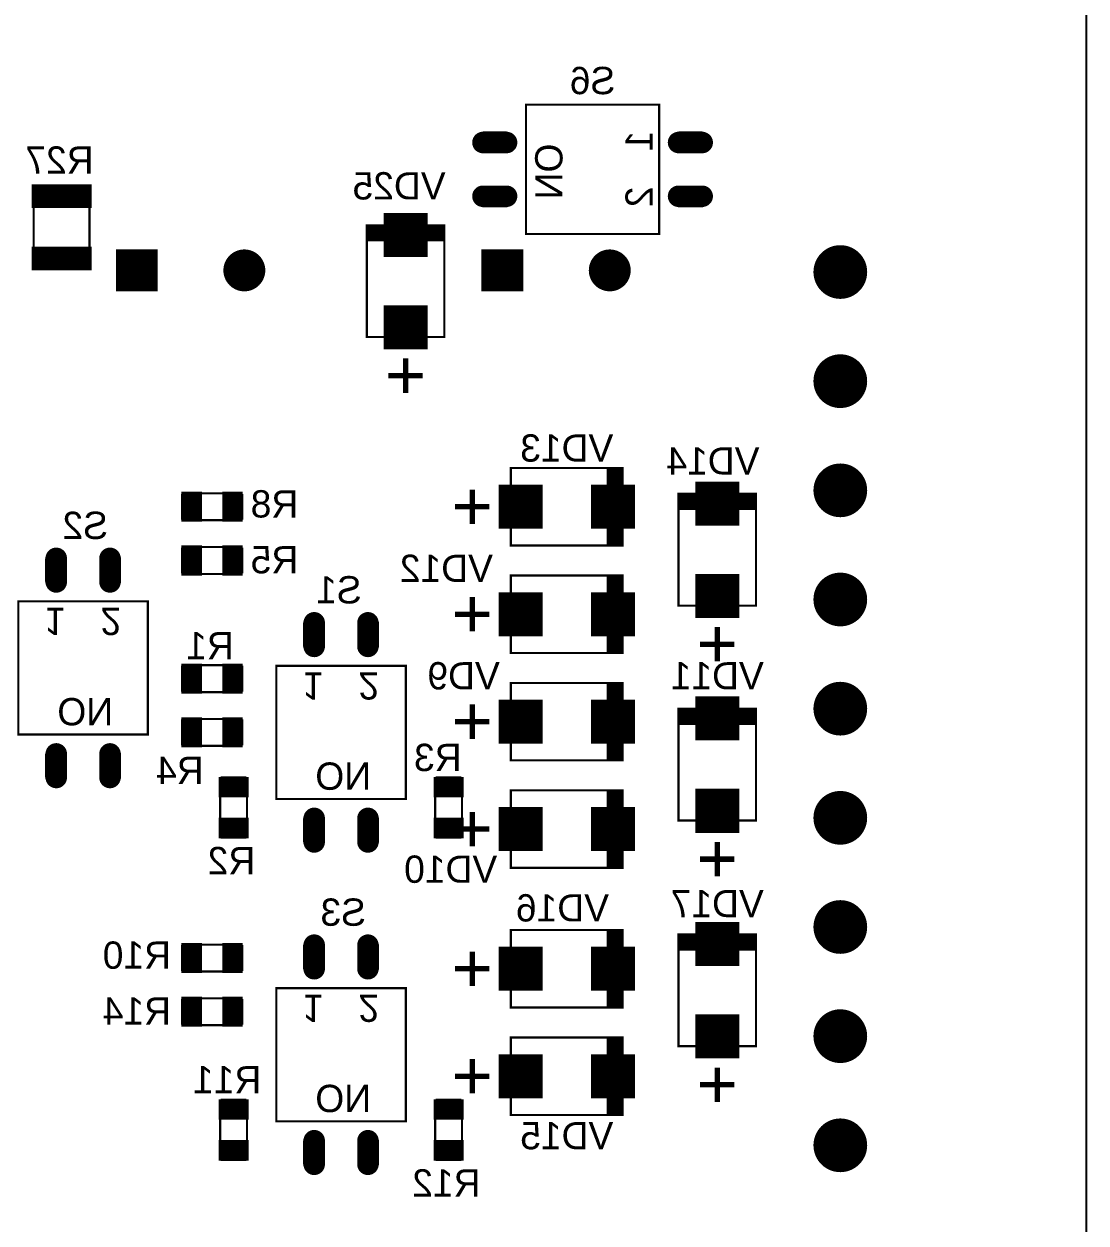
# Model space of a CAD drawing. Extents: x -6 to 97, y -11 to 222.
# Drawn here: x 47.7 to 97.2, y 46.2 to 102 of the extents above; entities that cross this region are included whole.
import ezdxf
from ezdxf.enums import TextEntityAlignment as Align

# ---------------------------------------------------------------- set-up
doc = ezdxf.new("R2010")
doc.units = 0
for name, color, linetype in [('BOARD', 173, 'CONTINUOUS'), ('BOT', 52, 'CONTINUOUS'), ('BOT_ASY', 232, 'CONTINUOUS')]:
    doc.layers.add(name, color=color, linetype=linetype)

msp = doc.modelspace()

# ---------------------------------------------------------------- linework, layer by layer
at = {"layer": 'BOARD'}
msp.add_lwpolyline([(-5.715, -10.541), (-5.715, 222.377), (97.155, 222.377), (97.155, -10.541)], close=True, dxfattribs=at)
at = {"layer": 'BOT', "const_width": 0.2}
for points in [[(69.175, 96.07, -1), (69.175, 96.87), (70.125, 96.87, -1), (70.125, 96.07)], [(78.275, 96.07, -1), (78.275, 96.87), (79.225, 96.87, -1), (79.225, 96.07)], [(69.175, 93.53, -1), (69.175, 94.33), (70.125, 94.33, -1), (70.125, 93.53)], [(78.275, 93.53, -1), (78.275, 94.33), (79.225, 94.33, -1), (79.225, 93.53)], [(85.725, 89.274, 1), (85.725, 91.574, 1)], [(58, 89.625, 1), (58, 91.375, 1)], [(75, 89.625, 1), (75, 91.375, 1)], [(85.725, 84.194, 1), (85.725, 86.494, 1)], [(85.725, 79.114, 1), (85.725, 81.414, 1)], [(49.63, 76.075, -1), (48.83, 76.075), (48.83, 77.025, -1), (49.63, 77.025)], [(52.17, 76.075, -1), (51.37, 76.075), (51.37, 77.025, -1), (52.17, 77.025)], [(85.725, 74.034, 1), (85.725, 76.334, 1)], [(61.63, 73.075, -1), (60.83, 73.075), (60.83, 74.025, -1), (61.63, 74.025)], [(64.17, 73.075, -1), (63.37, 73.075), (63.37, 74.025, -1), (64.17, 74.025)], [(85.725, 68.954, 1), (85.725, 71.254, 1)], [(49.63, 66.975, -1), (48.83, 66.975), (48.83, 67.925, -1), (49.63, 67.925)], [(52.17, 66.975, -1), (51.37, 66.975), (51.37, 67.925, -1), (52.17, 67.925)], [(85.725, 63.874, 1), (85.725, 66.174, 1)], [(61.63, 63.975, -1), (60.83, 63.975), (60.83, 64.925, -1), (61.63, 64.925)], [(64.17, 63.975, -1), (63.37, 63.975), (63.37, 64.925, -1), (64.17, 64.925)], [(85.725, 58.794, 1), (85.725, 61.094, 1)], [(61.63, 58.075, -1), (60.83, 58.075), (60.83, 59.025, -1), (61.63, 59.025)], [(64.17, 58.075, -1), (63.37, 58.075), (63.37, 59.025, -1), (64.17, 59.025)], [(85.725, 53.714, 1), (85.725, 56.014, 1)], [(85.725, 48.634, 1), (85.725, 50.934, 1)], [(61.63, 48.975, -1), (60.83, 48.975), (60.83, 49.925, -1), (61.63, 49.925)], [(64.17, 48.975, -1), (63.37, 48.975), (63.37, 49.925, -1), (64.17, 49.925)]]:
    msp.add_lwpolyline(points, format="xyb", close=True, dxfattribs=at)
for points in [[(68.797, 96.6), (70.503, 96.6)], [(68.949, 96.8), (70.351, 96.8)], [(77.897, 96.6), (79.603, 96.6)], [(78.049, 96.8), (79.451, 96.8)], [(68.782, 96.4), (70.518, 96.4)], [(68.88, 96.2), (70.42, 96.2)], [(77.882, 96.4), (79.618, 96.4)], [(77.98, 96.2), (79.52, 96.2)], [(48.2, 94.4), (50.8, 94.4)], [(48.2, 94.2), (50.8, 94.2)], [(48.2, 94), (50.8, 94)], [(48.2, 93.8), (50.8, 93.8)], [(68.782, 94), (70.518, 94)], [(68.797, 93.8), (70.503, 93.8)], [(68.88, 94.2), (70.42, 94.2)], [(77.882, 94), (79.618, 94)], [(77.897, 93.8), (79.603, 93.8)], [(77.98, 94.2), (79.52, 94.2)], [(48.2, 93.6), (50.8, 93.6)], [(68.949, 93.6), (70.351, 93.6)], [(78.049, 93.6), (79.451, 93.6)], [(64.575, 93), (66.425, 93)], [(64.575, 92.8), (66.425, 92.8)], [(64.575, 92.6), (66.425, 92.6)], [(64.575, 92.4), (66.425, 92.4)], [(64.575, 92.2), (66.425, 92.2)], [(64.575, 92), (66.425, 92)], [(64.575, 91.8), (66.425, 91.8)], [(64.575, 91.6), (66.425, 91.6)], [(48.2, 91.4), (50.8, 91.4)], [(48.2, 91.2), (50.8, 91.2)], [(48.2, 91), (50.8, 91)], [(52.125, 91.2), (53.875, 91.2)], [(52.125, 91), (53.875, 91)], [(57.282, 91), (58.718, 91)], [(57.475, 91.2), (58.525, 91.2)], [(64.575, 91.4), (66.425, 91.4)], [(69.125, 91.2), (70.875, 91.2)], [(69.125, 91), (70.875, 91)], [(74.282, 91), (75.718, 91)], [(74.475, 91.2), (75.525, 91.2)], [(84.73, 91), (86.72, 91)], [(84.877, 91.2), (86.573, 91.2)], [(85.117, 91.4), (86.333, 91.4)], [(48.2, 90.8), (50.8, 90.8)], [(48.2, 90.6), (50.8, 90.6)], [(52.125, 90.8), (53.875, 90.8)], [(52.125, 90.6), (53.875, 90.6)], [(52.125, 90.4), (53.875, 90.4)], [(57.131, 90.6), (58.869, 90.6)], [(57.131, 90.4), (58.869, 90.4)], [(57.179, 90.8), (58.821, 90.8)], [(69.125, 90.8), (70.875, 90.8)], [(69.125, 90.6), (70.875, 90.6)], [(69.125, 90.4), (70.875, 90.4)], [(74.131, 90.6), (75.869, 90.6)], [(74.131, 90.4), (75.869, 90.4)], [(74.179, 90.8), (75.821, 90.8)], [(84.576, 90.4), (86.874, 90.4)], [(84.589, 90.6), (86.861, 90.6)], [(84.639, 90.8), (86.811, 90.8)], [(52.125, 90.2), (53.875, 90.2)], [(52.125, 90), (53.875, 90)], [(52.125, 89.8), (53.875, 89.8)], [(57.179, 90.2), (58.821, 90.2)], [(57.282, 90), (58.718, 90)], [(57.475, 89.8), (58.525, 89.8)], [(69.125, 90.2), (70.875, 90.2)], [(69.125, 90), (70.875, 90)], [(69.125, 89.8), (70.875, 89.8)], [(74.179, 90.2), (75.821, 90.2)], [(74.282, 90), (75.718, 90)], [(74.475, 89.8), (75.525, 89.8)], [(84.598, 90.2), (86.852, 90.2)], [(84.657, 90), (86.793, 90)], [(84.76, 89.8), (86.69, 89.8)], [(84.923, 89.6), (86.527, 89.6)], [(85.202, 89.4), (86.248, 89.4)], [(64.575, 88.6), (66.425, 88.6)], [(64.575, 88.4), (66.425, 88.4)], [(64.575, 88.2), (66.425, 88.2)], [(64.575, 88), (66.425, 88)], [(64.575, 87.8), (66.425, 87.8)], [(64.575, 87.6), (66.425, 87.6)], [(64.575, 87.4), (66.425, 87.4)], [(64.575, 87.2), (66.425, 87.2)], [(64.575, 87), (66.425, 87)], [(85.27, 86.4), (86.18, 86.4)], [(84.781, 86), (86.669, 86)], [(84.958, 86.2), (86.492, 86.2)], [(84.577, 85.4), (86.873, 85.4)], [(84.604, 85.6), (86.846, 85.6)], [(84.67, 85.8), (86.78, 85.8)], [(84.585, 85.2), (86.865, 85.2)], [(84.628, 85), (86.822, 85)], [(84.712, 84.8), (86.738, 84.8)], [(84.849, 84.6), (86.601, 84.6)], [(85.069, 84.4), (86.381, 84.4)], [(85.608, 84.2), (85.842, 84.2)], [(85.547, 81.4), (85.903, 81.4)], [(84.842, 81), (86.608, 81)], [(85.057, 81.2), (86.393, 81.2)], [(69.925, 80.4), (71.775, 80.4)], [(74.225, 80.4), (76.075, 80.4)], [(79.075, 80.4), (80.925, 80.4)], [(84.584, 80.4), (86.866, 80.4)], [(84.626, 80.6), (86.824, 80.6)], [(84.708, 80.8), (86.742, 80.8)], [(55.175, 80), (55.925, 80)], [(55.175, 79.8), (55.925, 79.8)], [(57.075, 80), (57.825, 80)], [(57.075, 79.8), (57.825, 79.8)], [(69.925, 80.2), (71.775, 80.2)], [(69.925, 80), (71.775, 80)], [(69.925, 79.8), (71.775, 79.8)], [(74.225, 80.2), (76.075, 80.2)], [(74.225, 80), (76.075, 80)], [(74.225, 79.8), (76.075, 79.8)], [(79.075, 80.2), (80.925, 80.2)], [(79.075, 80), (80.925, 80)], [(79.075, 79.8), (80.925, 79.8)], [(84.577, 80.2), (86.873, 80.2)], [(84.606, 80), (86.844, 80)], [(84.673, 79.8), (86.777, 79.8)], [(55.175, 79.6), (55.925, 79.6)], [(55.175, 79.4), (55.925, 79.4)], [(55.175, 79.2), (55.925, 79.2)], [(57.075, 79.6), (57.825, 79.6)], [(57.075, 79.4), (57.825, 79.4)], [(57.075, 79.2), (57.825, 79.2)], [(69.925, 79.6), (71.775, 79.6)], [(69.925, 79.4), (71.775, 79.4)], [(69.925, 79.2), (71.775, 79.2)], [(74.225, 79.6), (76.075, 79.6)], [(74.225, 79.4), (76.075, 79.4)], [(74.225, 79.2), (76.075, 79.2)], [(79.075, 79.6), (80.925, 79.6)], [(79.075, 79.4), (80.925, 79.4)], [(79.075, 79.2), (80.925, 79.2)], [(84.787, 79.6), (86.663, 79.6)], [(84.967, 79.4), (86.483, 79.4)], [(85.289, 79.2), (86.161, 79.2)], [(55.175, 79), (55.925, 79)], [(57.075, 79), (57.825, 79)], [(69.925, 79), (71.775, 79)], [(69.925, 78.8), (71.775, 78.8)], [(69.925, 78.6), (71.775, 78.6)], [(74.225, 79), (76.075, 79)], [(74.225, 78.8), (76.075, 78.8)], [(74.225, 78.6), (76.075, 78.6)], [(79.075, 79), (80.925, 79)], [(79.075, 78.8), (80.925, 78.8)], [(55.175, 77.6), (55.925, 77.6)], [(57.075, 77.6), (57.825, 77.6)], [(48.83, 77), (49.63, 77)], [(48.871, 77.2), (49.589, 77.2)], [(49.091, 77.4), (49.369, 77.4)], [(51.37, 77), (52.17, 77)], [(51.411, 77.2), (52.129, 77.2)], [(51.631, 77.4), (51.909, 77.4)], [(55.175, 77.4), (55.925, 77.4)], [(55.175, 77.2), (55.925, 77.2)], [(55.175, 77), (55.925, 77)], [(57.075, 77.4), (57.825, 77.4)], [(57.075, 77.2), (57.825, 77.2)], [(57.075, 77), (57.825, 77)], [(48.83, 76.8), (49.63, 76.8)], [(48.83, 76.6), (49.63, 76.6)], [(48.83, 76.4), (49.63, 76.4)], [(51.37, 76.8), (52.17, 76.8)], [(51.37, 76.6), (52.17, 76.6)], [(51.37, 76.4), (52.17, 76.4)], [(55.175, 76.8), (55.925, 76.8)], [(55.175, 76.6), (55.925, 76.6)], [(55.175, 76.4), (55.925, 76.4)], [(57.075, 76.8), (57.825, 76.8)], [(57.075, 76.6), (57.825, 76.6)], [(57.075, 76.4), (57.825, 76.4)], [(48.83, 76.2), (49.63, 76.2)], [(48.838, 76), (49.622, 76)], [(48.94, 75.8), (49.52, 75.8)], [(51.37, 76.2), (52.17, 76.2)], [(51.378, 76), (52.162, 76)], [(51.48, 75.8), (52.06, 75.8)], [(79.075, 76.2), (80.925, 76.2)], [(79.075, 76), (80.925, 76)], [(79.075, 75.8), (80.925, 75.8)], [(84.754, 75.8), (86.696, 75.8)], [(84.915, 76), (86.535, 76)], [(85.187, 76.2), (86.263, 76.2)], [(69.925, 75.4), (71.775, 75.4)], [(74.225, 75.4), (76.075, 75.4)], [(79.075, 75.6), (80.925, 75.6)], [(79.075, 75.4), (80.925, 75.4)], [(84.596, 75.4), (86.854, 75.4)], [(84.653, 75.6), (86.797, 75.6)], [(69.925, 75.2), (71.775, 75.2)], [(69.925, 75), (71.775, 75)], [(69.925, 74.8), (71.775, 74.8)], [(74.225, 75.2), (76.075, 75.2)], [(74.225, 75), (76.075, 75)], [(74.225, 74.8), (76.075, 74.8)], [(79.075, 75.2), (80.925, 75.2)], [(79.075, 75), (80.925, 75)], [(79.075, 74.8), (80.925, 74.8)], [(84.576, 75.2), (86.874, 75.2)], [(84.59, 75), (86.86, 75)], [(84.642, 74.8), (86.808, 74.8)], [(60.871, 74.2), (61.589, 74.2)], [(61.091, 74.4), (61.369, 74.4)], [(63.411, 74.2), (64.129, 74.2)], [(63.631, 74.4), (63.909, 74.4)], [(69.925, 74.6), (71.775, 74.6)], [(69.925, 74.4), (71.775, 74.4)], [(69.925, 74.2), (71.775, 74.2)], [(74.225, 74.6), (76.075, 74.6)], [(74.225, 74.4), (76.075, 74.4)], [(74.225, 74.2), (76.075, 74.2)], [(79.075, 74.6), (80.925, 74.6)], [(84.735, 74.6), (86.715, 74.6)], [(84.884, 74.4), (86.566, 74.4)], [(85.13, 74.2), (86.32, 74.2)], [(60.83, 74), (61.63, 74)], [(60.83, 73.8), (61.63, 73.8)], [(60.83, 73.6), (61.63, 73.6)], [(63.37, 74), (64.17, 74)], [(63.37, 73.8), (64.17, 73.8)], [(63.37, 73.6), (64.17, 73.6)], [(69.925, 74), (71.775, 74)], [(69.925, 73.8), (71.775, 73.8)], [(69.925, 73.6), (71.775, 73.6)], [(74.225, 74), (76.075, 74)], [(74.225, 73.8), (76.075, 73.8)], [(74.225, 73.6), (76.075, 73.6)], [(60.83, 73.4), (61.63, 73.4)], [(60.83, 73.2), (61.63, 73.2)], [(60.838, 73), (61.622, 73)], [(63.37, 73.4), (64.17, 73.4)], [(63.37, 73.2), (64.17, 73.2)], [(63.378, 73), (64.162, 73)], [(60.94, 72.8), (61.52, 72.8)], [(63.48, 72.8), (64.06, 72.8)], [(55.175, 72), (55.925, 72)], [(57.075, 72), (57.825, 72)], [(55.175, 71.8), (55.925, 71.8)], [(55.175, 71.6), (55.925, 71.6)], [(55.175, 71.4), (55.925, 71.4)], [(57.075, 71.8), (57.825, 71.8)], [(57.075, 71.6), (57.825, 71.6)], [(57.075, 71.4), (57.825, 71.4)], [(55.175, 71.2), (55.925, 71.2)], [(55.175, 71), (55.925, 71)], [(57.075, 71.2), (57.825, 71.2)], [(57.075, 71), (57.825, 71)], [(84.81, 70.8), (86.64, 70.8)], [(85.005, 71), (86.445, 71)], [(85.377, 71.2), (86.073, 71.2)], [(69.925, 70.4), (71.775, 70.4)], [(74.225, 70.4), (76.075, 70.4)], [(79.075, 70.4), (80.925, 70.4)], [(84.614, 70.4), (86.836, 70.4)], [(84.688, 70.6), (86.762, 70.6)], [(69.925, 70.2), (71.775, 70.2)], [(69.925, 70), (71.775, 70)], [(69.925, 69.8), (71.775, 69.8)], [(74.225, 70.2), (76.075, 70.2)], [(74.225, 70), (76.075, 70)], [(74.225, 69.8), (76.075, 69.8)], [(79.075, 70.2), (80.925, 70.2)], [(79.075, 70), (80.925, 70)], [(79.075, 69.8), (80.925, 69.8)], [(84.58, 70.2), (86.87, 70.2)], [(84.58, 70), (86.87, 70)], [(84.616, 69.8), (86.834, 69.8)], [(55.175, 69.6), (55.925, 69.6)], [(55.175, 69.4), (55.925, 69.4)], [(55.175, 69.2), (55.925, 69.2)], [(57.075, 69.6), (57.825, 69.6)], [(57.075, 69.4), (57.825, 69.4)], [(57.075, 69.2), (57.825, 69.2)], [(69.925, 69.6), (71.775, 69.6)], [(69.925, 69.4), (71.775, 69.4)], [(69.925, 69.2), (71.775, 69.2)], [(74.225, 69.6), (76.075, 69.6)], [(74.225, 69.4), (76.075, 69.4)], [(74.225, 69.2), (76.075, 69.2)], [(79.075, 69.6), (80.925, 69.6)], [(79.075, 69.4), (80.925, 69.4)], [(79.075, 69.2), (80.925, 69.2)], [(84.692, 69.6), (86.758, 69.6)], [(84.816, 69.4), (86.634, 69.4)], [(85.015, 69.2), (86.435, 69.2)], [(55.175, 69), (55.925, 69)], [(55.175, 68.8), (55.925, 68.8)], [(55.175, 68.6), (55.925, 68.6)], [(57.075, 69), (57.825, 69)], [(57.075, 68.8), (57.825, 68.8)], [(57.075, 68.6), (57.825, 68.6)], [(69.925, 69), (71.775, 69)], [(69.925, 68.8), (71.775, 68.8)], [(69.925, 68.6), (71.775, 68.6)], [(74.225, 69), (76.075, 69)], [(74.225, 68.8), (76.075, 68.8)], [(74.225, 68.6), (76.075, 68.6)], [(79.075, 69), (80.925, 69)], [(79.075, 68.8), (80.925, 68.8)], [(85.403, 69), (86.047, 69)], [(48.838, 68), (49.622, 68)], [(48.94, 68.2), (49.52, 68.2)], [(51.378, 68), (52.162, 68)], [(51.48, 68.2), (52.06, 68.2)], [(55.175, 68.4), (55.925, 68.4)], [(57.075, 68.4), (57.825, 68.4)], [(48.83, 67.8), (49.63, 67.8)], [(48.83, 67.6), (49.63, 67.6)], [(51.37, 67.8), (52.17, 67.8)], [(51.37, 67.6), (52.17, 67.6)], [(48.83, 67.4), (49.63, 67.4)], [(48.83, 67.2), (49.63, 67.2)], [(48.83, 67), (49.63, 67)], [(51.37, 67.4), (52.17, 67.4)], [(51.37, 67.2), (52.17, 67.2)], [(51.37, 67), (52.17, 67)], [(48.871, 66.8), (49.589, 66.8)], [(49.091, 66.6), (49.369, 66.6)], [(51.411, 66.8), (52.129, 66.8)], [(51.631, 66.6), (51.909, 66.6)], [(56.9, 66.8), (58.1, 66.8)], [(56.9, 66.6), (58.1, 66.6)], [(56.9, 66.4), (58.1, 66.4)], [(66.9, 66.8), (68.1, 66.8)], [(66.9, 66.6), (68.1, 66.6)], [(66.9, 66.4), (68.1, 66.4)], [(56.9, 66.2), (58.1, 66.2)], [(66.9, 66.2), (68.1, 66.2)], [(79.075, 66.2), (80.925, 66.2)], [(79.075, 66), (80.925, 66)], [(79.075, 65.8), (80.925, 65.8)], [(84.877, 65.8), (86.573, 65.8)], [(85.117, 66), (86.333, 66)], [(60.94, 65.2), (61.52, 65.2)], [(63.48, 65.2), (64.06, 65.2)], [(69.925, 65.4), (71.775, 65.4)], [(69.925, 65.2), (71.775, 65.2)], [(74.225, 65.4), (76.075, 65.4)], [(74.225, 65.2), (76.075, 65.2)], [(79.075, 65.6), (80.925, 65.6)], [(79.075, 65.4), (80.925, 65.4)], [(79.075, 65.2), (80.925, 65.2)], [(84.589, 65.2), (86.861, 65.2)], [(84.639, 65.4), (86.811, 65.4)], [(84.73, 65.6), (86.72, 65.6)], [(56.9, 64.8), (58.1, 64.8)], [(60.83, 64.8), (61.63, 64.8)], [(60.838, 65), (61.622, 65)], [(63.37, 64.8), (64.17, 64.8)], [(63.378, 65), (64.162, 65)], [(66.9, 64.8), (68.1, 64.8)], [(69.925, 65), (71.775, 65)], [(69.925, 64.8), (71.775, 64.8)], [(74.225, 65), (76.075, 65)], [(74.225, 64.8), (76.075, 64.8)], [(79.075, 65), (80.925, 65)], [(79.075, 64.8), (80.925, 64.8)], [(84.576, 65), (86.874, 65)], [(84.598, 64.8), (86.852, 64.8)], [(56.9, 64.6), (58.1, 64.6)], [(56.9, 64.4), (58.1, 64.4)], [(56.9, 64.2), (58.1, 64.2)], [(60.83, 64.6), (61.63, 64.6)], [(60.83, 64.4), (61.63, 64.4)], [(60.83, 64.2), (61.63, 64.2)], [(63.37, 64.6), (64.17, 64.6)], [(63.37, 64.4), (64.17, 64.4)], [(63.37, 64.2), (64.17, 64.2)], [(66.9, 64.6), (68.1, 64.6)], [(66.9, 64.4), (68.1, 64.4)], [(66.9, 64.2), (68.1, 64.2)], [(69.925, 64.6), (71.775, 64.6)], [(69.925, 64.4), (71.775, 64.4)], [(69.925, 64.2), (71.775, 64.2)], [(74.225, 64.6), (76.075, 64.6)], [(74.225, 64.4), (76.075, 64.4)], [(74.225, 64.2), (76.075, 64.2)], [(79.075, 64.6), (80.925, 64.6)], [(84.657, 64.6), (86.793, 64.6)], [(84.76, 64.4), (86.69, 64.4)], [(84.923, 64.2), (86.527, 64.2)], [(60.83, 64), (61.63, 64)], [(60.871, 63.8), (61.589, 63.8)], [(61.091, 63.6), (61.369, 63.6)], [(63.37, 64), (64.17, 64)], [(63.411, 63.8), (64.129, 63.8)], [(63.631, 63.6), (63.909, 63.6)], [(69.925, 64), (71.775, 64)], [(69.925, 63.8), (71.775, 63.8)], [(69.925, 63.6), (71.775, 63.6)], [(74.225, 64), (76.075, 64)], [(74.225, 63.8), (76.075, 63.8)], [(74.225, 63.6), (76.075, 63.6)], [(85.202, 64), (86.248, 64)], [(84.958, 60.8), (86.492, 60.8)], [(85.27, 61), (86.18, 61)], [(84.604, 60.2), (86.846, 60.2)], [(84.67, 60.4), (86.78, 60.4)], [(84.781, 60.6), (86.669, 60.6)], [(79.075, 60), (80.925, 60)], [(79.075, 59.8), (80.925, 59.8)], [(84.577, 60), (86.873, 60)], [(84.585, 59.8), (86.865, 59.8)], [(60.871, 59.2), (61.589, 59.2)], [(61.091, 59.4), (61.369, 59.4)], [(63.411, 59.2), (64.129, 59.2)], [(63.631, 59.4), (63.909, 59.4)], [(79.075, 59.6), (80.925, 59.6)], [(79.075, 59.4), (80.925, 59.4)], [(79.075, 59.2), (80.925, 59.2)], [(84.628, 59.6), (86.822, 59.6)], [(84.712, 59.4), (86.738, 59.4)], [(84.849, 59.2), (86.601, 59.2)], [(55.175, 59), (55.925, 59)], [(55.175, 58.8), (55.925, 58.8)], [(55.175, 58.6), (55.925, 58.6)], [(57.075, 59), (57.825, 59)], [(57.075, 58.8), (57.825, 58.8)], [(57.075, 58.6), (57.825, 58.6)], [(60.83, 59), (61.63, 59)], [(60.83, 58.8), (61.63, 58.8)], [(60.83, 58.6), (61.63, 58.6)], [(63.37, 59), (64.17, 59)], [(63.37, 58.8), (64.17, 58.8)], [(63.37, 58.6), (64.17, 58.6)], [(69.925, 58.8), (71.775, 58.8)], [(69.925, 58.6), (71.775, 58.6)], [(74.225, 58.8), (76.075, 58.8)], [(74.225, 58.6), (76.075, 58.6)], [(79.075, 59), (80.925, 59)], [(79.075, 58.8), (80.925, 58.8)], [(79.075, 58.6), (80.925, 58.6)], [(85.069, 59), (86.381, 59)], [(85.608, 58.8), (85.842, 58.8)], [(55.175, 58.4), (55.925, 58.4)], [(55.175, 58.2), (55.925, 58.2)], [(55.175, 58), (55.925, 58)], [(57.075, 58.4), (57.825, 58.4)], [(57.075, 58.2), (57.825, 58.2)], [(57.075, 58), (57.825, 58)], [(60.83, 58.4), (61.63, 58.4)], [(60.83, 58.2), (61.63, 58.2)], [(60.838, 58), (61.622, 58)], [(63.37, 58.4), (64.17, 58.4)], [(63.37, 58.2), (64.17, 58.2)], [(63.378, 58), (64.162, 58)], [(69.925, 58.4), (71.775, 58.4)], [(69.925, 58.2), (71.775, 58.2)], [(69.925, 58), (71.775, 58)], [(74.225, 58.4), (76.075, 58.4)], [(74.225, 58.2), (76.075, 58.2)], [(74.225, 58), (76.075, 58)], [(79.075, 58.4), (80.925, 58.4)], [(60.94, 57.8), (61.52, 57.8)], [(63.48, 57.8), (64.06, 57.8)], [(69.925, 57.8), (71.775, 57.8)], [(69.925, 57.6), (71.775, 57.6)], [(69.925, 57.4), (71.775, 57.4)], [(74.225, 57.8), (76.075, 57.8)], [(74.225, 57.6), (76.075, 57.6)], [(74.225, 57.4), (76.075, 57.4)], [(69.925, 57.2), (71.775, 57.2)], [(74.225, 57.2), (76.075, 57.2)], [(55.175, 56.6), (55.925, 56.6)], [(55.175, 56.4), (55.925, 56.4)], [(57.075, 56.6), (57.825, 56.6)], [(57.075, 56.4), (57.825, 56.4)], [(55.175, 56.2), (55.925, 56.2)], [(55.175, 56), (55.925, 56)], [(55.175, 55.8), (55.925, 55.8)], [(57.075, 56.2), (57.825, 56.2)], [(57.075, 56), (57.825, 56)], [(57.075, 55.8), (57.825, 55.8)], [(85.057, 55.8), (86.393, 55.8)], [(85.547, 56), (85.903, 56)], [(55.175, 55.6), (55.925, 55.6)], [(55.175, 55.4), (55.925, 55.4)], [(57.075, 55.6), (57.825, 55.6)], [(57.075, 55.4), (57.825, 55.4)], [(79.075, 55.6), (80.925, 55.6)], [(79.075, 55.4), (80.925, 55.4)], [(79.075, 55.2), (80.925, 55.2)], [(84.626, 55.2), (86.824, 55.2)], [(84.708, 55.4), (86.742, 55.4)], [(84.842, 55.6), (86.608, 55.6)], [(79.075, 55), (80.925, 55)], [(79.075, 54.8), (80.925, 54.8)], [(79.075, 54.6), (80.925, 54.6)], [(84.577, 54.8), (86.873, 54.8)], [(84.584, 55), (86.866, 55)], [(84.606, 54.6), (86.844, 54.6)], [(79.075, 54.4), (80.925, 54.4)], [(79.075, 54.2), (80.925, 54.2)], [(84.673, 54.4), (86.777, 54.4)], [(84.787, 54.2), (86.663, 54.2)], [(69.925, 53.8), (71.775, 53.8)], [(69.925, 53.6), (71.775, 53.6)], [(74.225, 53.8), (76.075, 53.8)], [(74.225, 53.6), (76.075, 53.6)], [(79.075, 54), (80.925, 54)], [(84.967, 54), (86.483, 54)], [(85.289, 53.8), (86.161, 53.8)], [(69.925, 53.4), (71.775, 53.4)], [(69.925, 53.2), (71.775, 53.2)], [(69.925, 53), (71.775, 53)], [(74.225, 53.4), (76.075, 53.4)], [(74.225, 53.2), (76.075, 53.2)], [(74.225, 53), (76.075, 53)], [(69.925, 52.8), (71.775, 52.8)], [(69.925, 52.6), (71.775, 52.6)], [(69.925, 52.4), (71.775, 52.4)], [(74.225, 52.8), (76.075, 52.8)], [(74.225, 52.6), (76.075, 52.6)], [(74.225, 52.4), (76.075, 52.4)], [(56.9, 51.8), (58.1, 51.8)], [(66.9, 51.8), (68.1, 51.8)], [(69.925, 52.2), (71.775, 52.2)], [(74.225, 52.2), (76.075, 52.2)], [(56.9, 51.6), (58.1, 51.6)], [(56.9, 51.4), (58.1, 51.4)], [(66.9, 51.6), (68.1, 51.6)], [(66.9, 51.4), (68.1, 51.4)], [(56.9, 51.2), (58.1, 51.2)], [(66.9, 51.2), (68.1, 51.2)], [(85.187, 50.8), (86.263, 50.8)], [(60.94, 50.2), (61.52, 50.2)], [(63.48, 50.2), (64.06, 50.2)], [(84.653, 50.2), (86.797, 50.2)], [(84.754, 50.4), (86.696, 50.4)], [(84.915, 50.6), (86.535, 50.6)], [(56.9, 49.8), (58.1, 49.8)], [(56.9, 49.6), (58.1, 49.6)], [(60.83, 49.8), (61.63, 49.8)], [(60.83, 49.6), (61.63, 49.6)], [(60.838, 50), (61.622, 50)], [(63.37, 49.8), (64.17, 49.8)], [(63.37, 49.6), (64.17, 49.6)], [(63.378, 50), (64.162, 50)], [(66.9, 49.8), (68.1, 49.8)], [(66.9, 49.6), (68.1, 49.6)], [(84.576, 49.8), (86.874, 49.8)], [(84.59, 49.6), (86.86, 49.6)], [(84.596, 50), (86.854, 50)], [(56.9, 49.4), (58.1, 49.4)], [(56.9, 49.2), (58.1, 49.2)], [(60.83, 49.4), (61.63, 49.4)], [(60.83, 49.2), (61.63, 49.2)], [(63.37, 49.4), (64.17, 49.4)], [(63.37, 49.2), (64.17, 49.2)], [(66.9, 49.4), (68.1, 49.4)], [(66.9, 49.2), (68.1, 49.2)], [(84.642, 49.4), (86.808, 49.4)], [(84.735, 49.2), (86.715, 49.2)], [(60.83, 49), (61.63, 49)], [(60.871, 48.8), (61.589, 48.8)], [(61.091, 48.6), (61.369, 48.6)], [(63.37, 49), (64.17, 49)], [(63.411, 48.8), (64.129, 48.8)], [(63.631, 48.6), (63.909, 48.6)], [(84.884, 49), (86.566, 49)], [(85.13, 48.8), (86.32, 48.8)]]:
    msp.add_lwpolyline(points, dxfattribs=at)
for points in [[(48.2, 93.5), (48.2, 94.4), (50.8, 94.4), (50.8, 93.5)], [(64.575, 91.225), (64.575, 93.075), (66.425, 93.075), (66.425, 91.225)], [(48.2, 90.6), (48.2, 91.5), (50.8, 91.5), (50.8, 90.6)], [(52.125, 89.625), (52.125, 91.375), (53.875, 91.375), (53.875, 89.625)], [(69.125, 89.625), (69.125, 91.375), (70.875, 91.375), (70.875, 89.625)], [(64.575, 86.925), (64.575, 88.775), (66.425, 88.775), (66.425, 86.925)], [(69.925, 78.575), (69.925, 80.425), (71.775, 80.425), (71.775, 78.575)], [(74.225, 78.575), (74.225, 80.425), (76.075, 80.425), (76.075, 78.575)], [(79.075, 78.725), (79.075, 80.575), (80.925, 80.575), (80.925, 78.725)], [(55.175, 78.9), (55.175, 80.1), (55.925, 80.1), (55.925, 78.9)], [(57.075, 78.9), (57.075, 80.1), (57.825, 80.1), (57.825, 78.9)], [(55.175, 76.4), (55.175, 77.6), (55.925, 77.6), (55.925, 76.4)], [(57.075, 76.4), (57.075, 77.6), (57.825, 77.6), (57.825, 76.4)], [(79.075, 74.425), (79.075, 76.275), (80.925, 76.275), (80.925, 74.425)], [(69.925, 73.575), (69.925, 75.425), (71.775, 75.425), (71.775, 73.575)], [(74.225, 73.575), (74.225, 75.425), (76.075, 75.425), (76.075, 73.575)], [(55.175, 70.9), (55.175, 72.1), (55.925, 72.1), (55.925, 70.9)], [(57.075, 70.9), (57.075, 72.1), (57.825, 72.1), (57.825, 70.9)], [(69.925, 68.575), (69.925, 70.425), (71.775, 70.425), (71.775, 68.575)], [(74.225, 68.575), (74.225, 70.425), (76.075, 70.425), (76.075, 68.575)], [(79.075, 68.725), (79.075, 70.575), (80.925, 70.575), (80.925, 68.725)], [(55.175, 68.4), (55.175, 69.6), (55.925, 69.6), (55.925, 68.4)], [(57.075, 68.4), (57.075, 69.6), (57.825, 69.6), (57.825, 68.4)], [(56.9, 66.075), (56.9, 66.825), (58.1, 66.825), (58.1, 66.075)], [(66.9, 66.075), (66.9, 66.825), (68.1, 66.825), (68.1, 66.075)], [(79.075, 64.425), (79.075, 66.275), (80.925, 66.275), (80.925, 64.425)], [(69.925, 63.575), (69.925, 65.425), (71.775, 65.425), (71.775, 63.575)], [(74.225, 63.575), (74.225, 65.425), (76.075, 65.425), (76.075, 63.575)], [(56.9, 64.175), (56.9, 64.925), (58.1, 64.925), (58.1, 64.175)], [(66.9, 64.175), (66.9, 64.925), (68.1, 64.925), (68.1, 64.175)], [(79.075, 58.225), (79.075, 60.075), (80.925, 60.075), (80.925, 58.225)], [(55.175, 57.9), (55.175, 59.1), (55.925, 59.1), (55.925, 57.9)], [(57.075, 57.9), (57.075, 59.1), (57.825, 59.1), (57.825, 57.9)], [(69.925, 57.075), (69.925, 58.925), (71.775, 58.925), (71.775, 57.075)], [(74.225, 57.075), (74.225, 58.925), (76.075, 58.925), (76.075, 57.075)], [(55.175, 55.4), (55.175, 56.6), (55.925, 56.6), (55.925, 55.4)], [(57.075, 55.4), (57.075, 56.6), (57.825, 56.6), (57.825, 55.4)], [(79.075, 53.925), (79.075, 55.775), (80.925, 55.775), (80.925, 53.925)], [(69.925, 52.075), (69.925, 53.925), (71.775, 53.925), (71.775, 52.075)], [(74.225, 52.075), (74.225, 53.925), (76.075, 53.925), (76.075, 52.075)], [(56.9, 51.075), (56.9, 51.825), (58.1, 51.825), (58.1, 51.075)], [(66.9, 51.075), (66.9, 51.825), (68.1, 51.825), (68.1, 51.075)], [(56.9, 49.175), (56.9, 49.925), (58.1, 49.925), (58.1, 49.175)], [(66.9, 49.175), (66.9, 49.925), (68.1, 49.925), (68.1, 49.175)]]:
    msp.add_lwpolyline(points, close=True, dxfattribs=at)
at = {"layer": 'BOT_ASY'}
for points, const_width in [([(77.3, 92.19), (77.3, 98.21), (71.1, 98.21), (71.1, 92.19), (77.3, 92.19)], 0.1), ([(50.8, 94.05), (48.2, 94.05), (48.2, 90.95), (50.8, 90.95), (50.8, 94.05)], 0.1), ([(67.302, 92.6), (63.698, 92.6), (63.698, 87.4), (67.302, 87.4), (67.302, 92.6)], 0.1), ([(67.302, 92.5), (63.698, 92.5)], 0.1), ([(67.302, 92.4), (63.698, 92.4)], 0.1), ([(67.302, 92.3), (63.698, 92.3)], 0.1), ([(67.302, 92.2), (63.698, 92.2)], 0.1), ([(67.302, 92.1), (63.698, 92.1)], 0.1), ([(67.302, 92), (63.698, 92)], 0.1), ([(67.302, 91.9), (63.698, 91.9)], 0.1), ([(65.5, 86.4), (65.5, 84.8)], 0.25), ([(64.7, 85.6), (66.3, 85.6)], 0.25), ([(75.6, 77.698), (75.6, 81.302), (70.4, 81.302), (70.4, 77.698), (75.6, 77.698)], 0.1), ([(74.9, 77.698), (74.9, 81.302)], 0.1), ([(75, 77.698), (75, 81.302)], 0.1), ([(75.1, 77.698), (75.1, 81.302)], 0.1), ([(75.2, 77.698), (75.2, 81.302)], 0.1), ([(75.3, 77.698), (75.3, 81.302)], 0.1), ([(75.4, 77.698), (75.4, 81.302)], 0.1), ([(75.5, 77.698), (75.5, 81.302)], 0.1), ([(68.6, 80.3), (68.6, 78.7)], 0.25), ([(55.1, 78.9), (55.1, 80.1)], 0.1), ([(55.2, 78.9), (55.2, 80.1)], 0.1), ([(55.3, 78.9), (55.3, 80.1)], 0.1), ([(55.4, 78.9), (55.4, 80.1)], 0.1), ([(55.5, 80.125), (55.5, 78.875), (57.5, 78.875), (57.5, 80.125), (55.5, 80.125)], 0.1), ([(57.6, 78.9), (57.6, 80.1)], 0.1), ([(57.7, 78.9), (57.7, 80.1)], 0.1), ([(57.8, 78.9), (57.8, 80.1)], 0.1), ([(57.9, 78.9), (57.9, 80.1)], 0.1), ([(81.802, 80.1), (78.198, 80.1), (78.198, 74.9), (81.802, 74.9), (81.802, 80.1)], 0.1), ([(81.802, 80), (78.198, 80)], 0.1), ([(81.802, 79.9), (78.198, 79.9)], 0.1), ([(81.802, 79.8), (78.198, 79.8)], 0.1), ([(69.4, 79.5), (67.8, 79.5)], 0.25), ([(81.802, 79.7), (78.198, 79.7)], 0.1), ([(81.802, 79.6), (78.198, 79.6)], 0.1), ([(81.802, 79.5), (78.198, 79.5)], 0.1), ([(81.802, 79.4), (78.198, 79.4)], 0.1), ([(55.1, 76.4), (55.1, 77.6)], 0.1), ([(55.2, 76.4), (55.2, 77.6)], 0.1), ([(55.3, 76.4), (55.3, 77.6)], 0.1), ([(55.4, 76.4), (55.4, 77.6)], 0.1), ([(55.5, 77.625), (55.5, 76.375), (57.5, 76.375), (57.5, 77.625), (55.5, 77.625)], 0.1), ([(57.6, 76.4), (57.6, 77.6)], 0.1), ([(57.7, 76.4), (57.7, 77.6)], 0.1), ([(57.8, 76.4), (57.8, 77.6)], 0.1), ([(57.9, 76.4), (57.9, 77.6)], 0.1), ([(75.6, 72.698), (75.6, 76.302), (70.4, 76.302), (70.4, 72.698), (75.6, 72.698)], 0.1), ([(74.9, 72.698), (74.9, 76.302)], 0.1), ([(75, 72.698), (75, 76.302)], 0.1), ([(75.1, 72.698), (75.1, 76.302)], 0.1), ([(75.2, 72.698), (75.2, 76.302)], 0.1), ([(75.3, 72.698), (75.3, 76.302)], 0.1), ([(75.4, 72.698), (75.4, 76.302)], 0.1), ([(75.5, 72.698), (75.5, 76.302)], 0.1), ([(68.6, 75.3), (68.6, 73.7)], 0.25), ([(53.51, 75.1), (47.49, 75.1), (47.49, 68.9), (53.51, 68.9), (53.51, 75.1)], 0.1), ([(69.4, 74.5), (67.8, 74.5)], 0.25), ([(80, 73.9), (80, 72.3)], 0.25), ([(79.2, 73.1), (80.8, 73.1)], 0.25), ([(55.1, 70.9), (55.1, 72.1)], 0.1), ([(55.2, 70.9), (55.2, 72.1)], 0.1), ([(55.3, 70.9), (55.3, 72.1)], 0.1), ([(55.4, 70.9), (55.4, 72.1)], 0.1), ([(55.5, 72.125), (55.5, 70.875), (57.5, 70.875), (57.5, 72.125), (55.5, 72.125)], 0.1), ([(57.6, 70.9), (57.6, 72.1)], 0.1), ([(57.7, 70.9), (57.7, 72.1)], 0.1), ([(57.8, 70.9), (57.8, 72.1)], 0.1), ([(57.9, 70.9), (57.9, 72.1)], 0.1), ([(65.51, 72.1), (59.49, 72.1), (59.49, 65.9), (65.51, 65.9), (65.51, 72.1)], 0.1), ([(75.6, 67.698), (75.6, 71.302), (70.4, 71.302), (70.4, 67.698), (75.6, 67.698)], 0.1), ([(74.9, 67.698), (74.9, 71.302)], 0.1), ([(75, 67.698), (75, 71.302)], 0.1), ([(75.1, 67.698), (75.1, 71.302)], 0.1), ([(75.2, 67.698), (75.2, 71.302)], 0.1), ([(75.3, 67.698), (75.3, 71.302)], 0.1), ([(75.4, 67.698), (75.4, 71.302)], 0.1), ([(75.5, 67.698), (75.5, 71.302)], 0.1), ([(68.6, 70.3), (68.6, 68.7)], 0.25), ([(81.802, 70.1), (78.198, 70.1), (78.198, 64.9), (81.802, 64.9), (81.802, 70.1)], 0.1), ([(81.802, 70), (78.198, 70)], 0.1), ([(81.802, 69.9), (78.198, 69.9)], 0.1), ([(81.802, 69.8), (78.198, 69.8)], 0.1), ([(81.802, 69.7), (78.198, 69.7)], 0.1), ([(55.1, 68.4), (55.1, 69.6)], 0.1), ([(55.2, 68.4), (55.2, 69.6)], 0.1), ([(55.3, 68.4), (55.3, 69.6)], 0.1), ([(55.4, 68.4), (55.4, 69.6)], 0.1), ([(55.5, 69.625), (55.5, 68.375), (57.5, 68.375), (57.5, 69.625), (55.5, 69.625)], 0.1), ([(57.6, 68.4), (57.6, 69.6)], 0.1), ([(57.7, 68.4), (57.7, 69.6)], 0.1), ([(57.8, 68.4), (57.8, 69.6)], 0.1), ([(57.9, 68.4), (57.9, 69.6)], 0.1), ([(69.4, 69.5), (67.8, 69.5)], 0.25), ([(81.802, 69.6), (78.198, 69.6)], 0.1), ([(81.802, 69.5), (78.198, 69.5)], 0.1), ([(81.802, 69.4), (78.198, 69.4)], 0.1), ([(58.125, 66.5), (56.875, 66.5), (56.875, 64.5), (58.125, 64.5), (58.125, 66.5)], 0.1), ([(56.9, 66.9), (58.1, 66.9)], 0.1), ([(56.9, 66.8), (58.1, 66.8)], 0.1), ([(56.9, 66.7), (58.1, 66.7)], 0.1), ([(56.9, 66.6), (58.1, 66.6)], 0.1), ([(68.125, 66.5), (66.875, 66.5), (66.875, 64.5), (68.125, 64.5), (68.125, 66.5)], 0.1), ([(66.9, 66.9), (68.1, 66.9)], 0.1), ([(66.9, 66.8), (68.1, 66.8)], 0.1), ([(66.9, 66.7), (68.1, 66.7)], 0.1), ([(66.9, 66.6), (68.1, 66.6)], 0.1), ([(75.6, 62.698), (75.6, 66.302), (70.4, 66.302), (70.4, 62.698), (75.6, 62.698)], 0.1), ([(74.9, 62.698), (74.9, 66.302)], 0.1), ([(75, 62.698), (75, 66.302)], 0.1), ([(75.1, 62.698), (75.1, 66.302)], 0.1), ([(75.2, 62.698), (75.2, 66.302)], 0.1), ([(75.3, 62.698), (75.3, 66.302)], 0.1), ([(75.4, 62.698), (75.4, 66.302)], 0.1), ([(75.5, 62.698), (75.5, 66.302)], 0.1), ([(68.6, 65.3), (68.6, 63.7)], 0.25), ([(56.9, 64.4), (58.1, 64.4)], 0.1), ([(56.9, 64.3), (58.1, 64.3)], 0.1), ([(56.9, 64.2), (58.1, 64.2)], 0.1), ([(66.9, 64.4), (68.1, 64.4)], 0.1), ([(66.9, 64.3), (68.1, 64.3)], 0.1), ([(66.9, 64.2), (68.1, 64.2)], 0.1), ([(69.4, 64.5), (67.8, 64.5)], 0.25), ([(56.9, 64.1), (58.1, 64.1)], 0.1), ([(66.9, 64.1), (68.1, 64.1)], 0.1), ([(80, 63.9), (80, 62.3)], 0.25), ([(79.2, 63.1), (80.8, 63.1)], 0.25), ([(75.6, 56.198), (75.6, 59.802), (70.4, 59.802), (70.4, 56.198), (75.6, 56.198)], 0.1), ([(74.9, 56.198), (74.9, 59.802)], 0.1), ([(75, 56.198), (75, 59.802)], 0.1), ([(75.1, 56.198), (75.1, 59.802)], 0.1), ([(75.2, 56.198), (75.2, 59.802)], 0.1), ([(75.3, 56.198), (75.3, 59.802)], 0.1), ([(75.4, 56.198), (75.4, 59.802)], 0.1), ([(75.5, 56.198), (75.5, 59.802)], 0.1), ([(55.1, 57.9), (55.1, 59.1)], 0.1), ([(55.2, 57.9), (55.2, 59.1)], 0.1), ([(55.3, 57.9), (55.3, 59.1)], 0.1), ([(55.4, 57.9), (55.4, 59.1)], 0.1), ([(55.5, 59.125), (55.5, 57.875), (57.5, 57.875), (57.5, 59.125), (55.5, 59.125)], 0.1), ([(57.6, 57.9), (57.6, 59.1)], 0.1), ([(57.7, 57.9), (57.7, 59.1)], 0.1), ([(57.8, 57.9), (57.8, 59.1)], 0.1), ([(57.9, 57.9), (57.9, 59.1)], 0.1), ([(81.802, 59.6), (78.198, 59.6), (78.198, 54.4), (81.802, 54.4), (81.802, 59.6)], 0.1), ([(81.802, 59.5), (78.198, 59.5)], 0.1), ([(81.802, 59.4), (78.198, 59.4)], 0.1), ([(81.802, 59.3), (78.198, 59.3)], 0.1), ([(81.802, 59.2), (78.198, 59.2)], 0.1), ([(81.802, 59.1), (78.198, 59.1)], 0.1), ([(68.6, 58.8), (68.6, 57.2)], 0.25), ([(81.802, 59), (78.198, 59)], 0.1), ([(81.802, 58.9), (78.198, 58.9)], 0.1), ([(69.4, 58), (67.8, 58)], 0.25), ([(65.51, 57.1), (59.49, 57.1), (59.49, 50.9), (65.51, 50.9), (65.51, 57.1)], 0.1), ([(55.1, 55.4), (55.1, 56.6)], 0.1), ([(55.2, 55.4), (55.2, 56.6)], 0.1), ([(55.3, 55.4), (55.3, 56.6)], 0.1), ([(55.4, 55.4), (55.4, 56.6)], 0.1), ([(55.5, 56.625), (55.5, 55.375), (57.5, 55.375), (57.5, 56.625), (55.5, 56.625)], 0.1), ([(57.6, 55.4), (57.6, 56.6)], 0.1), ([(57.7, 55.4), (57.7, 56.6)], 0.1), ([(57.8, 55.4), (57.8, 56.6)], 0.1), ([(57.9, 55.4), (57.9, 56.6)], 0.1), ([(75.6, 51.198), (75.6, 54.802), (70.4, 54.802), (70.4, 51.198), (75.6, 51.198)], 0.1), ([(74.9, 51.198), (74.9, 54.802)], 0.1), ([(75, 51.198), (75, 54.802)], 0.1), ([(75.1, 51.198), (75.1, 54.802)], 0.1), ([(75.2, 51.198), (75.2, 54.802)], 0.1), ([(75.3, 51.198), (75.3, 54.802)], 0.1), ([(75.4, 51.198), (75.4, 54.802)], 0.1), ([(75.5, 51.198), (75.5, 54.802)], 0.1), ([(68.6, 53.8), (68.6, 52.2)], 0.25), ([(69.4, 53), (67.8, 53)], 0.25), ([(80, 53.4), (80, 51.8)], 0.25), ([(79.2, 52.6), (80.8, 52.6)], 0.25), ([(56.9, 51.9), (58.1, 51.9)], 0.1), ([(66.9, 51.9), (68.1, 51.9)], 0.1), ([(58.125, 51.5), (56.875, 51.5), (56.875, 49.5), (58.125, 49.5), (58.125, 51.5)], 0.1), ([(56.9, 51.8), (58.1, 51.8)], 0.1), ([(56.9, 51.7), (58.1, 51.7)], 0.1), ([(56.9, 51.6), (58.1, 51.6)], 0.1), ([(68.125, 51.5), (66.875, 51.5), (66.875, 49.5), (68.125, 49.5), (68.125, 51.5)], 0.1), ([(66.9, 51.8), (68.1, 51.8)], 0.1), ([(66.9, 51.7), (68.1, 51.7)], 0.1), ([(66.9, 51.6), (68.1, 51.6)], 0.1), ([(56.9, 49.4), (58.1, 49.4)], 0.1), ([(56.9, 49.3), (58.1, 49.3)], 0.1), ([(56.9, 49.2), (58.1, 49.2)], 0.1), ([(56.9, 49.1), (58.1, 49.1)], 0.1), ([(66.9, 49.4), (68.1, 49.4)], 0.1), ([(66.9, 49.3), (68.1, 49.3)], 0.1), ([(66.9, 49.2), (68.1, 49.2)], 0.1), ([(66.9, 49.1), (68.1, 49.1)], 0.1)]:
    msp.add_lwpolyline(points, dxfattribs=dict(at, const_width=const_width))
at = {"layer": 'BOT_ASY', "const_width": 0.1}
for points in [[(70.2, 96.9), (69.1, 96.9, 1), (69.1, 96), (70.2, 96, 1), (70.2, 96.9)], [(79.3, 96.9), (78.2, 96.9, 1), (78.2, 96), (79.3, 96, 1), (79.3, 96.9)], [(70.2, 94.4), (69.1, 94.4, 1), (69.1, 93.5), (70.2, 93.5, 1), (70.2, 94.4)], [(79.3, 94.4), (78.2, 94.4, 1), (78.2, 93.5), (79.3, 93.5, 1), (79.3, 94.4)], [(48.8, 77.1), (48.8, 76, 1), (49.7, 76), (49.7, 77.1, 1), (48.8, 77.1)], [(51.3, 77.1), (51.3, 76, 1), (52.2, 76), (52.2, 77.1, 1), (51.3, 77.1)], [(60.8, 74.1), (60.8, 73, 1), (61.7, 73), (61.7, 74.1, 1), (60.8, 74.1)], [(63.3, 74.1), (63.3, 73, 1), (64.2, 73), (64.2, 74.1, 1), (63.3, 74.1)], [(48.8, 68), (48.8, 66.9, 1), (49.7, 66.9), (49.7, 68, 1), (48.8, 68)], [(51.3, 68), (51.3, 66.9, 1), (52.2, 66.9), (52.2, 68, 1), (51.3, 68)], [(60.8, 65), (60.8, 63.9, 1), (61.7, 63.9), (61.7, 65, 1), (60.8, 65)], [(63.3, 65), (63.3, 63.9, 1), (64.2, 63.9), (64.2, 65, 1), (63.3, 65)], [(60.8, 59.1), (60.8, 58, 1), (61.7, 58), (61.7, 59.1, 1), (60.8, 59.1)], [(63.3, 59.1), (63.3, 58, 1), (64.2, 58), (64.2, 59.1, 1), (63.3, 59.1)], [(60.8, 50), (60.8, 48.9, 1), (61.7, 48.9), (61.7, 50, 1), (60.8, 50)], [(63.3, 50), (63.3, 48.9, 1), (64.2, 48.9), (64.2, 50, 1), (63.3, 50)]]:
    msp.add_lwpolyline(points, format="xyb", dxfattribs=at)

# ---------------------------------------------------------------- texts
at = {"layer": 'BOT_ASY', "text_generation_flag": 2, "width": 1.019685}
for s, p in [('S6', (74.2, 98.7)), ('R27', (49.4, 95)), ('VD25', (65.2, 93.8)), ('VD13', (73, 81.6)), ('VD14', (79.8, 81)), ('R8', (59.4, 79)), ('S2', (50.6, 78)), ('R5', (59.4, 76.4)), ('VD12', (67.4, 76)), ('S1', (62.4, 75)), ('R1', (56.4, 72.4)), ('VD9', (68.2, 71)), ('VD11', (80, 71)), ('R3', (67, 67.2)), ('R4', (55, 66.6)), ('R2', (57.4, 62.4)), ('VD10', (67.6, 62)), ('VD16', (72.8, 60.2)), ('VD17', (80, 60.4)), ('S3', (62.6, 60)), ('R10', (53, 58)), ('R14', (53, 55.4)), ('R11', (57.2, 52.2)), ('VD15', (73, 49.6)), ('R12', (67.4, 47.4))]:
    msp.add_text(s, height=1.27, dxfattribs=at).set_placement(p, align=Align.CENTER)
for s, rotation, p in [('1', 90, (77, 97)), ('ON', 90, (72.8, 96.4)), ('2', 90, (77, 94.4)), ('1', 180, (48.7, 74.8)), ('2', 180, (51.3, 74.8)), ('1', 180, (60.7, 71.8)), ('2', 180, (63.3, 71.8)), ('ON', 180, (49.3, 70.6)), ('ON', 180, (61.3, 67.6)), ('1', 180, (60.7, 56.8)), ('2', 180, (63.3, 56.8)), ('ON', 180, (61.3, 52.6))]:
    msp.add_text(s, height=1.27, rotation=rotation, dxfattribs=at).set_placement(p)

doc.saveas('drawing.dxf')
